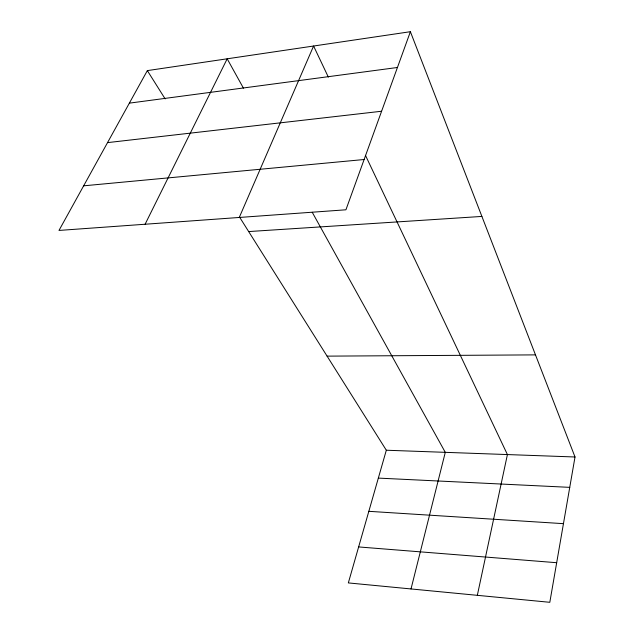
<?xml version="1.0" encoding="UTF-8"?>
<svg xmlns="http://www.w3.org/2000/svg" width="634" height="634" viewBox="0 0 634 634"><rect width="100%" height="100%" fill="white"/><g stroke="black" fill="none" stroke-linecap="round" stroke-linejoin="round"><path stroke-width="0.95" d="M410.388 31.7L345.926 209.791L58.986 230.435L147.342 70.612L410.388 31.7L575.014 456.987L549.813 602.3L348.335 582.915L386.32 450.227L239.723 217.359M477.331 595.326L507.414 454.57L365.446 155.322M411.014 588.946L445.29 452.343L312.237 212.279M239.256 217.47L313.584 46.02L328.349 77.126M145.099 224.238L227.178 58.803L243.44 88.15M129.36 103.144L397.431 67.489M107.526 142.626L381.597 111.243M83.64 185.825L364.13 159.514M248.671 231.568L481.895 216.424M327.081 356.134L535.492 354.882M386.32 450.227L575.014 456.987M378.339 478.099L569.752 487.356M368.829 511.321L563.452 523.66M358.638 546.936L556.676 562.707M147.342 70.612L165.157 98.912"/></g></svg>
